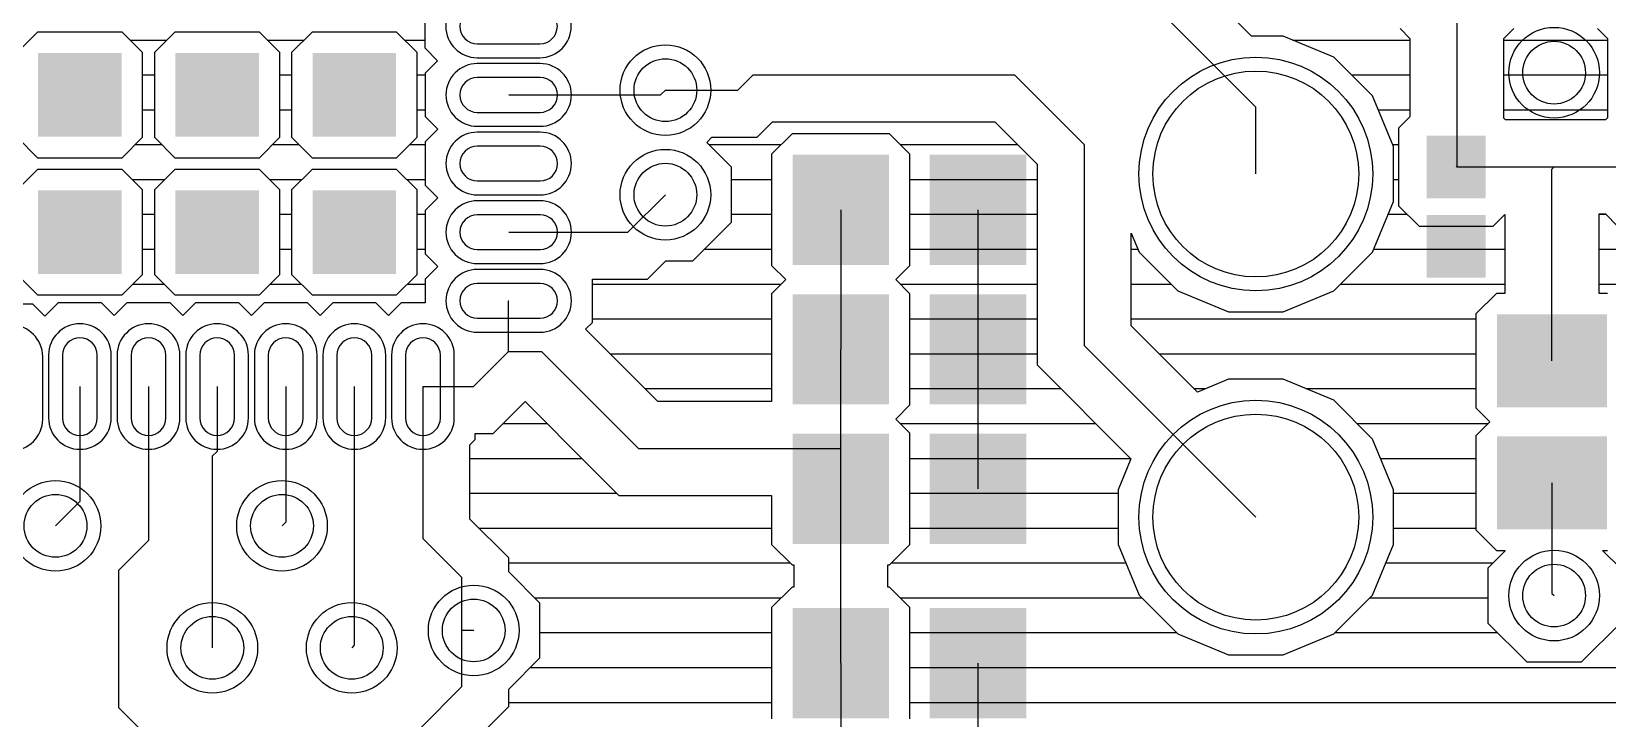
# Model space of a CAD drawing. Extents: x -8.5 to 50.5, y -15.2 to 20.7.
# Drawn here: x 16.08 to 27.56, y -6.47 to -1.46 of the extents above; entities that cross this region are included whole.
import ezdxf

# ---------------------------------------------------------------- set-up
doc = ezdxf.new("R2010")
doc.units = 0
for name, color, linetype in [('1', 22, 'CONTINUOUS'), ('18', 82, 'CONTINUOUS'), ('29', 253, 'CONTINUOUS')]:
    doc.layers.add(name, color=color, linetype=linetype)

# ---------------------------------------------------------------- blocks, each defined once
blk = doc.blocks.new('RECT')
blk.add_solid([(-0.5, -0.5), (0.5, -0.5), (-0.5, 0.5), (0.5, 0.5)])
blk = doc.blocks.new('PIE')
blk.add_circle((0, 0), 0.5)
blk = doc.blocks.new('RECT146304X73152R100')
blk.add_lwpolyline([(0.4572, 0), (0.4572, 0, 0.4142), (0.2286, 0.2286), (-0.2286, 0.2286, 0.4142), (-0.4572, 0), (-0.4572, 0, 0.4142), (-0.2286, -0.2286), (0.2286, -0.2286, 0.4142)], format="xyb", close=True)
blk = doc.blocks.new('RECT113792X40640R100')
blk.add_lwpolyline([(0.3556, 0), (0.3556, 0, 0.4142), (0.2286, 0.127), (-0.2286, 0.127, 0.4142), (-0.3556, 0), (-0.3556, 0, 0.4142), (-0.2286, -0.127), (0.2286, -0.127, 0.4142)], format="xyb", close=True)
blk = doc.blocks.new('ROUNDV')
blk.add_circle((0, 0), 0.5)

msp = doc.modelspace()

# ---------------------------------------------------------------- linework, layer by layer
at = {"layer": '1'}
for p, q in [((24.9679, -1.496), (24.2657, -0.7937)), ((25, -2.013), (24.003, -1.016)), ((26.4652, -1.1355), (26.4652, -2.4432)), ((26.4652, -1.1355), (26.4652, -2.4485)), ((18.9444, -1.2662), (18.9444, -1.5818)), ((16.1216, -1.4668), (15.9728, -1.6156)), ((16.7384, -1.4668), (16.1216, -1.4668)), ((16.8872, -1.6156), (16.7384, -1.4668)), ((17.1216, -1.4668), (16.9728, -1.6156)), ((17.7384, -1.4668), (17.1216, -1.4668)), ((17.8872, -1.6156), (17.7384, -1.4668)), ((18.1216, -1.4668), (17.9728, -1.6156)), ((18.7384, -1.4668), (18.1216, -1.4668)), ((18.8872, -1.6156), (18.7384, -1.4668)), ((26.0512, -1.4407), (26.1223, -1.5118)), ((26.8081, -1.5118), (26.8792, -1.4407)), ((27.4912, -1.4407), (27.5623, -1.5118)), ((16.7956, -1.524), (17.0644, -1.524)), ((17.7956, -1.524), (18.0644, -1.524)), ((18.7956, -1.524), (18.9444, -1.524)), ((18.9444, -1.5818), (19.0371, -1.6745)), ((25.1997, -1.496), (24.9679, -1.496)), ((25.5687, -1.6489), (25.1997, -1.496)), ((25.2673, -1.524), (26.1223, -1.524)), ((26.1223, -1.5118), (26.1223, -2.084)), ((26.8081, -2.0945), (26.8081, -1.5118)), ((26.8081, -1.524), (27.5623, -1.524)), ((27.5623, -1.5118), (27.5623, -2.091)), ((16.8872, -2.2324), (16.8872, -1.6156)), ((16.9728, -1.6156), (16.9728, -2.2324)), ((17.8872, -2.2324), (17.8872, -1.6156)), ((17.9728, -1.6156), (17.9728, -2.2324)), ((18.8872, -2.2324), (18.8872, -1.6156)), ((19.0371, -1.6745), (18.9454, -1.7662)), ((25.8511, -1.9313), (25.5687, -1.6489)), ((16.8872, -1.778), (16.9728, -1.778)), ((17.8872, -1.778), (17.9728, -1.778)), ((18.8872, -1.778), (18.9454, -1.778)), ((18.9454, -1.7662), (18.9454, -2.0818)), ((21.225, -1.889), (21.336, -1.778)), ((21.336, -1.778), (23.241, -1.778)), ((23.241, -1.778), (23.749, -2.286)), ((25.6979, -1.778), (26.1223, -1.778)), ((26.8081, -1.778), (27.5623, -1.778)), ((19.555, -1.924), (20.662, -1.924)), ((20.662, -1.924), (20.697, -1.889)), ((20.697, -1.889), (21.225, -1.889)), ((26.004, -2.3003), (25.8511, -1.9313)), ((16.8872, -2.032), (16.9728, -2.032)), ((17.8872, -2.032), (17.9728, -2.032)), ((18.8872, -2.032), (18.9454, -2.032)), ((25, -2.5), (25, -2.013)), ((25.8929, -2.032), (26.1223, -2.032)), ((26.8081, -2.032), (27.5623, -2.032)), ((18.9454, -2.0818), (19.0376, -2.174)), ((19.0376, -2.174), (18.9454, -2.2662)), ((21.367, -2.2319), (21.478, -2.1209)), ((21.478, -2.1209), (23.099, -2.1209)), ((23.099, -2.1209), (23.4061, -2.428)), ((26.1223, -2.084), (26.0409, -2.1654)), ((26.0409, -2.1654), (26.0409, -2.7315)), ((26.8192, -2.1056), (26.8081, -2.0945)), ((27.5478, -2.1056), (26.8192, -2.1056)), ((27.5623, -2.091), (27.5478, -2.1056)), ((15.9728, -2.2324), (16.1216, -2.3812)), ((16.7384, -2.3812), (16.8872, -2.2324)), ((16.8336, -2.286), (17.0264, -2.286)), ((16.9728, -2.2324), (17.1216, -2.3812)), ((17.7384, -2.3812), (17.8872, -2.2324)), ((17.8336, -2.286), (18.0264, -2.286)), ((17.9728, -2.2324), (18.1216, -2.3812)), ((18.7384, -2.3812), (18.8872, -2.2324)), ((18.8336, -2.286), (18.9454, -2.286)), ((18.9454, -2.2662), (18.9454, -2.5818)), ((20.9985, -2.27), (21.0366, -2.2319)), ((21.1796, -2.4511), (20.9985, -2.27)), ((21.0145, -2.286), (21.5418, -2.286)), ((21.0366, -2.2319), (21.367, -2.2319)), ((21.6198, -2.208), (21.471, -2.3568)), ((22.3302, -2.208), (21.6198, -2.208)), ((22.479, -2.3568), (22.3302, -2.208)), ((22.4082, -2.286), (23.2641, -2.286)), ((23.749, -2.286), (23.749, -3.749)), ((25.9981, -2.286), (26.0409, -2.286)), ((16.1216, -2.3812), (16.7384, -2.3812)), ((17.1216, -2.3812), (17.7384, -2.3812)), ((18.1216, -2.3812), (18.7384, -2.3812)), ((21.471, -2.3568), (21.471, -3.1672)), ((22.479, -3.1672), (22.479, -2.3568)), ((26.004, -2.6997), (26.004, -2.3003)), ((16.1216, -2.4668), (15.9728, -2.6156)), ((16.7384, -2.4668), (16.1216, -2.4668)), ((16.8872, -2.6156), (16.7384, -2.4668)), ((17.1216, -2.4668), (16.9728, -2.6156)), ((17.7384, -2.4668), (17.1216, -2.4668)), ((17.8872, -2.6156), (17.7384, -2.4668)), ((18.1216, -2.4668), (17.9728, -2.6156)), ((18.7384, -2.4668), (18.1216, -2.4668)), ((18.8872, -2.6156), (18.7384, -2.4668)), ((21.1796, -2.8509), (21.1796, -2.4511)), ((23.4061, -2.428), (23.4061, -3.891)), ((26.4652, -2.4432), (26.46, -2.4485)), ((26.4652, -2.4485), (27.174, -2.4485)), ((27.1584, -2.4641), (27.174, -2.4485)), ((27.1584, -3.8621), (27.1584, -2.4641)), ((27.174, -2.4485), (27.907, -2.4485)), ((16.8116, -2.54), (17.0484, -2.54)), ((16.8872, -3.2324), (16.8872, -2.6156)), ((16.9728, -2.6156), (16.9728, -3.2324)), ((17.8116, -2.54), (18.0484, -2.54)), ((17.8872, -3.2324), (17.8872, -2.6156)), ((17.9728, -2.6156), (17.9728, -3.2324)), ((18.8116, -2.54), (18.9454, -2.54)), ((18.8872, -3.2324), (18.8872, -2.6156)), ((18.9454, -2.5818), (19.0376, -2.674)), ((21.1796, -2.54), (21.471, -2.54)), ((22.479, -2.54), (23.4061, -2.54)), ((26.004, -2.54), (26.0409, -2.54)), ((19.0376, -2.674), (18.9454, -2.7662)), ((20.424, -2.924), (20.697, -2.651)), ((25.8511, -3.0687), (26.004, -2.6997)), ((26.0409, -2.7315), (26.1897, -2.8802)), ((16.8872, -2.794), (16.9728, -2.794)), ((17.8872, -2.794), (17.9728, -2.794)), ((18.8872, -2.794), (18.9454, -2.794)), ((18.9454, -2.7662), (18.9454, -3.0818)), ((20.8969, -3.1336), (21.1796, -2.8509)), ((21.1796, -2.794), (21.471, -2.794)), ((21.975, -2.762), (21.975, -3.778)), ((22.479, -2.794), (23.4061, -2.794)), ((22.975, -2.762), (22.975, -3.778)), ((25.9649, -2.794), (26.1034, -2.794)), ((26.7303, -2.8802), (26.8155, -2.7951)), ((26.8155, -2.7951), (26.8155, -3.3706)), ((27.5012, -3.3706), (27.5012, -2.7913)), ((27.5012, -2.7913), (27.5478, -2.7913)), ((27.5012, -2.794), (27.5504, -2.794)), ((27.5478, -2.7913), (27.6367, -2.8802)), ((19.555, -2.924), (20.424, -2.924)), ((24.0919, -3.607), (24.0919, -2.9312)), ((24.0919, -2.9312), (24.1488, -3.0687)), ((26.1897, -2.8802), (26.7303, -2.8802)), ((16.8872, -3.048), (16.9728, -3.048)), ((17.8872, -3.048), (17.9728, -3.048)), ((18.8872, -3.048), (18.9454, -3.048)), ((18.9454, -3.0818), (19.0376, -3.174)), ((20.9825, -3.048), (21.471, -3.048)), ((22.479, -3.048), (23.4061, -3.048)), ((24.0919, -3.048), (24.1403, -3.048)), ((24.1488, -3.0687), (24.4313, -3.3511)), ((25.5687, -3.3511), (25.8511, -3.0687)), ((25.8597, -3.048), (26.8155, -3.048)), ((27.5012, -3.048), (30.9276, -3.048)), ((19.0376, -3.174), (18.9454, -3.2662)), ((20.566, -3.2669), (20.6993, -3.1336)), ((20.6993, -3.1336), (20.8969, -3.1336)), ((21.471, -3.1672), (21.5738, -3.27)), ((22.3762, -3.27), (22.479, -3.1672)), ((15.9728, -3.2324), (16.1216, -3.3812)), ((16.7384, -3.3812), (16.8872, -3.2324)), ((16.8176, -3.302), (17.0424, -3.302)), ((16.9728, -3.2324), (17.1216, -3.3812)), ((17.7384, -3.3812), (17.8872, -3.2324)), ((17.8176, -3.302), (18.0424, -3.302)), ((17.9728, -3.2324), (18.1216, -3.3812)), ((18.7384, -3.3812), (18.8872, -3.2324)), ((18.8176, -3.302), (18.9454, -3.302)), ((18.9454, -3.2662), (18.9454, -3.4394)), ((20.1646, -3.5818), (20.1646, -3.2669)), ((20.1646, -3.2669), (20.566, -3.2669)), ((20.1646, -3.302), (21.5418, -3.302)), ((21.5738, -3.27), (21.471, -3.3728)), ((22.479, -3.3728), (22.3762, -3.27)), ((22.4082, -3.302), (23.4061, -3.302)), ((24.0919, -3.302), (24.3821, -3.302)), ((25.6179, -3.302), (26.8155, -3.302)), ((27.5012, -3.302), (30.9276, -3.302)), ((16.1216, -3.3812), (16.7384, -3.3812)), ((16.2722, -3.4394), (16.175, -3.5366)), ((16.5878, -3.4394), (16.2722, -3.4394)), ((16.68, -3.5316), (16.5878, -3.4394)), ((16.7722, -3.4394), (16.68, -3.5316)), ((17.0878, -3.4394), (16.7722, -3.4394)), ((17.18, -3.5316), (17.0878, -3.4394)), ((17.1216, -3.3812), (17.7384, -3.3812)), ((17.2722, -3.4394), (17.18, -3.5316)), ((17.5878, -3.4394), (17.2722, -3.4394)), ((17.68, -3.5316), (17.5878, -3.4394)), ((17.7722, -3.4394), (17.68, -3.5316)), ((18.0878, -3.4394), (17.7722, -3.4394)), ((18.18, -3.5316), (18.0878, -3.4394)), ((18.1216, -3.3812), (18.7384, -3.3812)), ((18.2722, -3.4394), (18.18, -3.5316)), ((18.5878, -3.4394), (18.2722, -3.4394)), ((18.68, -3.5316), (18.5878, -3.4394)), ((18.7722, -3.4394), (18.68, -3.5316)), ((18.9454, -3.4394), (18.7722, -3.4394)), ((19.554, -3.425), (19.555, -3.424)), ((19.554, -3.794), (19.554, -3.425)), ((21.471, -3.3728), (21.471, -4.1571)), ((22.479, -4.1832), (22.479, -3.3728)), ((24.4313, -3.3511), (24.8003, -3.504)), ((25.1997, -3.504), (25.5687, -3.3511)), ((26.7532, -3.3706), (26.6044, -3.5194)), ((26.8155, -3.3706), (26.7532, -3.3706)), ((27.5635, -3.3706), (27.5012, -3.3706)), ((16.0878, -3.4494), (15.7722, -3.4494)), ((16.175, -3.5366), (16.0878, -3.4494)), ((20.1646, -3.556), (21.471, -3.556)), ((22.479, -3.556), (23.4061, -3.556)), ((24.0919, -3.556), (26.6044, -3.556)), ((24.8003, -3.504), (25.1997, -3.504)), ((26.6044, -3.5194), (26.6044, -4.2048)), ((20.1157, -3.6307), (20.1646, -3.5818)), ((20.642, -4.1571), (20.1157, -3.6307)), ((24.5745, -4.0895), (24.0919, -3.607)), ((21.975, -4.5), (21.975, -3.778)), ((22.975, -3.778), (22.975, -4.794)), ((23.749, -3.749), (25, -5)), ((19.299, -4.049), (19.554, -3.794)), ((19.554, -3.794), (19.794, -3.794)), ((19.794, -3.794), (20.5, -4.5)), ((20.2949, -3.81), (21.471, -3.81)), ((22.479, -3.81), (23.4061, -3.81)), ((23.4061, -3.891), (24.0895, -4.5745)), ((24.2949, -3.81), (26.6044, -3.81)), ((24.8003, -3.996), (24.5745, -4.0895)), ((25.1997, -3.996), (24.8003, -3.996)), ((25.5687, -4.1489), (25.1997, -3.996)), ((16.43, -4.049), (16.43, -4.886)), ((16.93, -4.049), (16.93, -5.17)), ((17.43, -4.049), (17.43, -4.521)), ((17.93, -4.049), (17.93, -5.037)), ((18.43, -4.049), (18.43, -5.934)), ((18.93, -4.049), (18.93, -5.156)), ((18.93, -4.049), (19.299, -4.049)), ((20.5489, -4.064), (21.471, -4.064)), ((22.479, -4.064), (23.5791, -4.064)), ((24.5489, -4.064), (24.6361, -4.064)), ((25.3639, -4.064), (26.6044, -4.064)), ((19.441, -4.3919), (19.674, -4.1589)), ((19.674, -4.1589), (20.1571, -4.642)), ((21.471, -4.1571), (20.642, -4.1571)), ((22.3762, -4.286), (22.479, -4.1832)), ((25.8511, -4.4313), (25.5687, -4.1489)), ((26.6044, -4.2048), (26.7062, -4.3066)), ((19.5149, -4.318), (19.8331, -4.318)), ((22.479, -4.3888), (22.3762, -4.286)), ((22.4082, -4.318), (23.8331, -4.318)), ((25.7379, -4.318), (26.6948, -4.318)), ((26.7062, -4.3066), (26.6044, -4.4084)), ((19.2729, -4.4735), (19.311, -4.4354)), ((19.2729, -5.014), (19.2729, -4.4735)), ((19.311, -4.4354), (19.311, -4.3919)), ((19.311, -4.3919), (19.441, -4.3919)), ((22.479, -5.1992), (22.479, -4.3888)), ((26.004, -4.8003), (25.8511, -4.4313)), ((26.6044, -4.4084), (26.6044, -5.0938)), ((17.43, -4.521), (17.395, -4.556)), ((17.395, -4.556), (17.395, -5.953)), ((19.2729, -4.572), (20.0871, -4.572)), ((20.5, -4.5), (21.975, -4.5)), ((21.975, -4.794), (21.975, -4.5)), ((22.479, -4.572), (24.0871, -4.572)), ((24.0895, -4.5745), (23.996, -4.8003)), ((25.9094, -4.572), (26.6044, -4.572)), ((20.1571, -4.642), (20.358, -4.8429)), ((21.975, -6.064), (21.975, -4.794)), ((23.996, -4.8003), (23.996, -5.1997)), ((26.004, -5.1997), (26.004, -4.8003)), ((27.1584, -4.7511), (27.1584, -5.5564)), ((16.43, -4.886), (16.252, -5.064)), ((19.2729, -4.826), (20.3411, -4.826)), ((20.358, -4.8429), (21.471, -4.8429)), ((21.471, -4.8429), (21.471, -5.1992)), ((22.479, -4.826), (23.996, -4.826)), ((26.004, -4.826), (26.6044, -4.826)), ((17.93, -5.037), (17.903, -5.064)), ((19.5549, -5.296), (19.2729, -5.014)), ((18.93, -5.156), (19.212, -5.438)), ((19.3389, -5.08), (21.471, -5.08)), ((22.479, -5.08), (23.996, -5.08)), ((26.004, -5.08), (26.6044, -5.08)), ((26.6044, -5.0938), (26.7532, -5.2426)), ((16.902, -5.198), (16.712, -5.388)), ((16.93, -5.17), (16.902, -5.198)), ((21.471, -5.1992), (21.6198, -5.348)), ((22.3302, -5.348), (22.479, -5.1992)), ((23.996, -5.1997), (24.1488, -5.5687)), ((25.8511, -5.5687), (26.004, -5.1997)), ((26.8155, -5.2481), (26.6914, -5.3721)), ((26.7532, -5.2426), (26.8155, -5.2426)), ((26.8155, -5.2426), (26.8155, -5.2481)), ((27.6566, -5.3721), (27.5271, -5.2426)), ((27.5271, -5.2426), (27.5635, -5.2426)), ((16.712, -5.388), (16.712, -6.388)), ((19.5549, -5.3984), (19.5549, -5.296)), ((19.5549, -5.334), (21.6058, -5.334)), ((21.6198, -5.348), (21.6321, -5.348)), ((21.6321, -5.348), (21.6321, -5.51)), ((22.3179, -5.51), (22.3179, -5.348)), ((22.3179, -5.348), (22.3302, -5.348)), ((22.3442, -5.334), (24.0516, -5.334)), ((25.9484, -5.334), (26.7295, -5.334)), ((26.6914, -5.3721), (26.6914, -5.7719)), ((19.212, -5.438), (19.212, -5.826)), ((19.7826, -5.6261), (19.5549, -5.3984)), ((21.6198, -5.51), (21.471, -5.6588)), ((21.6321, -5.51), (21.6198, -5.51)), ((22.3302, -5.51), (22.3179, -5.51)), ((22.479, -5.6588), (22.3302, -5.51)), ((19.7445, -5.588), (21.5418, -5.588)), ((19.7826, -6.0259), (19.7826, -5.6261)), ((22.4082, -5.588), (24.1681, -5.588)), ((24.1488, -5.5687), (24.4313, -5.8511)), ((25.5687, -5.8511), (25.8511, -5.5687)), ((25.8319, -5.588), (26.6914, -5.588)), ((27.1584, -5.5564), (27.174, -5.572)), ((21.471, -5.6588), (21.471, -6.4692)), ((22.479, -6.4692), (22.479, -5.6588)), ((19.212, -5.826), (19.212, -6.238)), ((19.3, -5.826), (19.212, -5.826)), ((19.7826, -5.842), (21.471, -5.842)), ((22.479, -5.842), (24.4221, -5.842)), ((24.4313, -5.8511), (24.8003, -6.004)), ((25.1997, -6.004), (25.5687, -5.8511)), ((25.5779, -5.842), (26.7615, -5.842)), ((26.6914, -5.7719), (26.9741, -6.0546)), ((27.3739, -6.0546), (27.6566, -5.7719)), ((18.43, -5.934), (18.411, -5.953)), ((19.5549, -6.2536), (19.7826, -6.0259)), ((21.975, -6.064), (21.975, -7.08)), ((22.975, -6.064), (22.975, -7.08)), ((24.8003, -6.004), (25.1997, -6.004)), ((26.9741, -6.0546), (27.3739, -6.0546)), ((19.7125, -6.096), (21.471, -6.096)), ((22.479, -6.096), (32.7073, -6.096)), ((19.212, -6.238), (18.912, -6.538)), ((19.5549, -6.38), (19.5549, -6.2536)), ((16.712, -6.388), (16.785, -6.461)), ((19.3931, -6.5419), (19.5549, -6.38)), ((19.5549, -6.35), (21.471, -6.35)), ((22.479, -6.35), (32.7073, -6.35)), ((16.887, -6.563), (16.785, -6.461))]:
    msp.add_line(p, q, dxfattribs=at)

# ---------------------------------------------------------------- block references
for p in [(19.554, -1.424), (19.555, -1.924), (19.555, -2.424), (19.555, -2.924), (19.555, -3.424)]:
    msp.add_blockref('RECT113792X40640R100', p, dxfattribs=at)
at = {"layer": '1', "xscale": 0.4064, "yscale": 0.4064, "rotation": 270}
for p in [(16.43, -1.924), (17.43, -1.924), (18.43, -1.924), (16.43, -2.924), (17.43, -2.924), (18.43, -2.924)]:
    msp.add_blockref('RECT', p, dxfattribs=at)
at = {"layer": '1'}
for name, p, xscale, yscale in [('PIE', (25, -2.5), 1.5, 1.5), ('RECT', (26.46, -2.4485), 0.3302, 0.3556), ('RECT', (21.975, -2.762), 0.5, 0.6), ('RECT', (22.975, -2.762), 0.5, 0.6), ('RECT', (26.46, -3.0276), 0.3302, 0.3556), ('RECT', (21.975, -3.778), 0.5, 0.6), ('RECT', (22.975, -3.778), 0.5, 0.6), ('RECT', (27.1584, -3.8621), 0.5999, 0.475), ('PIE', (25, -5), 1.5, 1.5), ('RECT', (21.975, -4.794), 0.5, 0.6), ('RECT', (22.975, -4.794), 0.5, 0.6), ('RECT', (27.1584, -4.7511), 0.5999, 0.475), ('RECT', (21.975, -6.064), 0.5, 0.6), ('RECT', (22.975, -6.064), 0.5, 0.6)]:
    msp.add_blockref(name, p, dxfattribs=dict(at, xscale=xscale, yscale=yscale))
at = {"layer": '1', "rotation": 270}
for p in [(16.43, -4.049), (16.93, -4.049), (17.43, -4.049), (17.93, -4.049), (18.43, -4.049), (18.93, -4.049)]:
    msp.add_blockref('RECT113792X40640R100', p, dxfattribs=at)
at = {"layer": '18', "xscale": 0.4572, "yscale": 0.4572}
for p in [(27.174, -1.762), (20.697, -1.889), (20.697, -2.651), (16.252, -5.064), (17.903, -5.064), (27.174, -5.572), (19.3, -5.826), (17.395, -5.953), (18.411, -5.953)]:
    msp.add_blockref('ROUNDV', p, dxfattribs=at)
at = {"layer": '29'}
for p in [(19.554, -1.424), (19.555, -1.924), (19.555, -2.424), (19.555, -2.924), (19.555, -3.424)]:
    msp.add_blockref('RECT146304X73152R100', p, dxfattribs=at)
for name, p, xscale, yscale in [('ROUNDV', (27.174, -1.762), 0.6604, 0.6604), ('ROUNDV', (20.697, -1.889), 0.6604, 0.6604), ('PIE', (25, -2.5), 1.7032, 1.7032), ('RECT', (26.46, -2.4485), 0.4318, 0.4572), ('ROUNDV', (20.697, -2.651), 0.6604, 0.6604), ('RECT', (21.975, -2.762), 0.7032, 0.8032), ('RECT', (22.975, -2.762), 0.7032, 0.8032), ('RECT', (21.975, -3.778), 0.7032, 0.8032), ('RECT', (22.975, -3.778), 0.7032, 0.8032), ('RECT', (27.1584, -3.8621), 0.8031, 0.6782), ('PIE', (25, -5), 1.7032, 1.7032), ('RECT', (21.975, -4.794), 0.7032, 0.8032), ('RECT', (22.975, -4.794), 0.7032, 0.8032), ('RECT', (27.1584, -4.7511), 0.8031, 0.6782), ('ROUNDV', (16.252, -5.064), 0.6604, 0.6604), ('ROUNDV', (17.903, -5.064), 0.6604, 0.6604), ('ROUNDV', (27.174, -5.572), 0.6604, 0.6604), ('ROUNDV', (19.3, -5.826), 0.6604, 0.6604), ('ROUNDV', (17.395, -5.953), 0.6604, 0.6604), ('ROUNDV', (18.411, -5.953), 0.6604, 0.6604), ('RECT', (21.975, -6.064), 0.7032, 0.8032), ('RECT', (22.975, -6.064), 0.7032, 0.8032)]:
    msp.add_blockref(name, p, dxfattribs=dict(at, xscale=xscale, yscale=yscale))
for p, xscale, yscale, rotation in [((16.43, -1.924), 0.6096, 0.6096, 270), ((17.43, -1.924), 0.6096, 0.6096, 270), ((18.43, -1.924), 0.6096, 0.6096, 270), ((16.43, -2.924), 0.6096, 0.6096, 270), ((17.43, -2.924), 0.6096, 0.6096, 270), ((18.43, -2.924), 0.6096, 0.6096, 270), ((26.46, -3.0276), 0.4572, 0.4318, 90)]:
    msp.add_blockref('RECT', p, dxfattribs=dict(at, xscale=xscale, yscale=yscale, rotation=rotation))
at = {"layer": '29', "rotation": 270}
for p in [(15.93, -4.059), (16.43, -4.049), (16.93, -4.049), (17.43, -4.049), (17.93, -4.049), (18.43, -4.049), (18.93, -4.049)]:
    msp.add_blockref('RECT146304X73152R100', p, dxfattribs=at)

doc.saveas('drawing.dxf')
